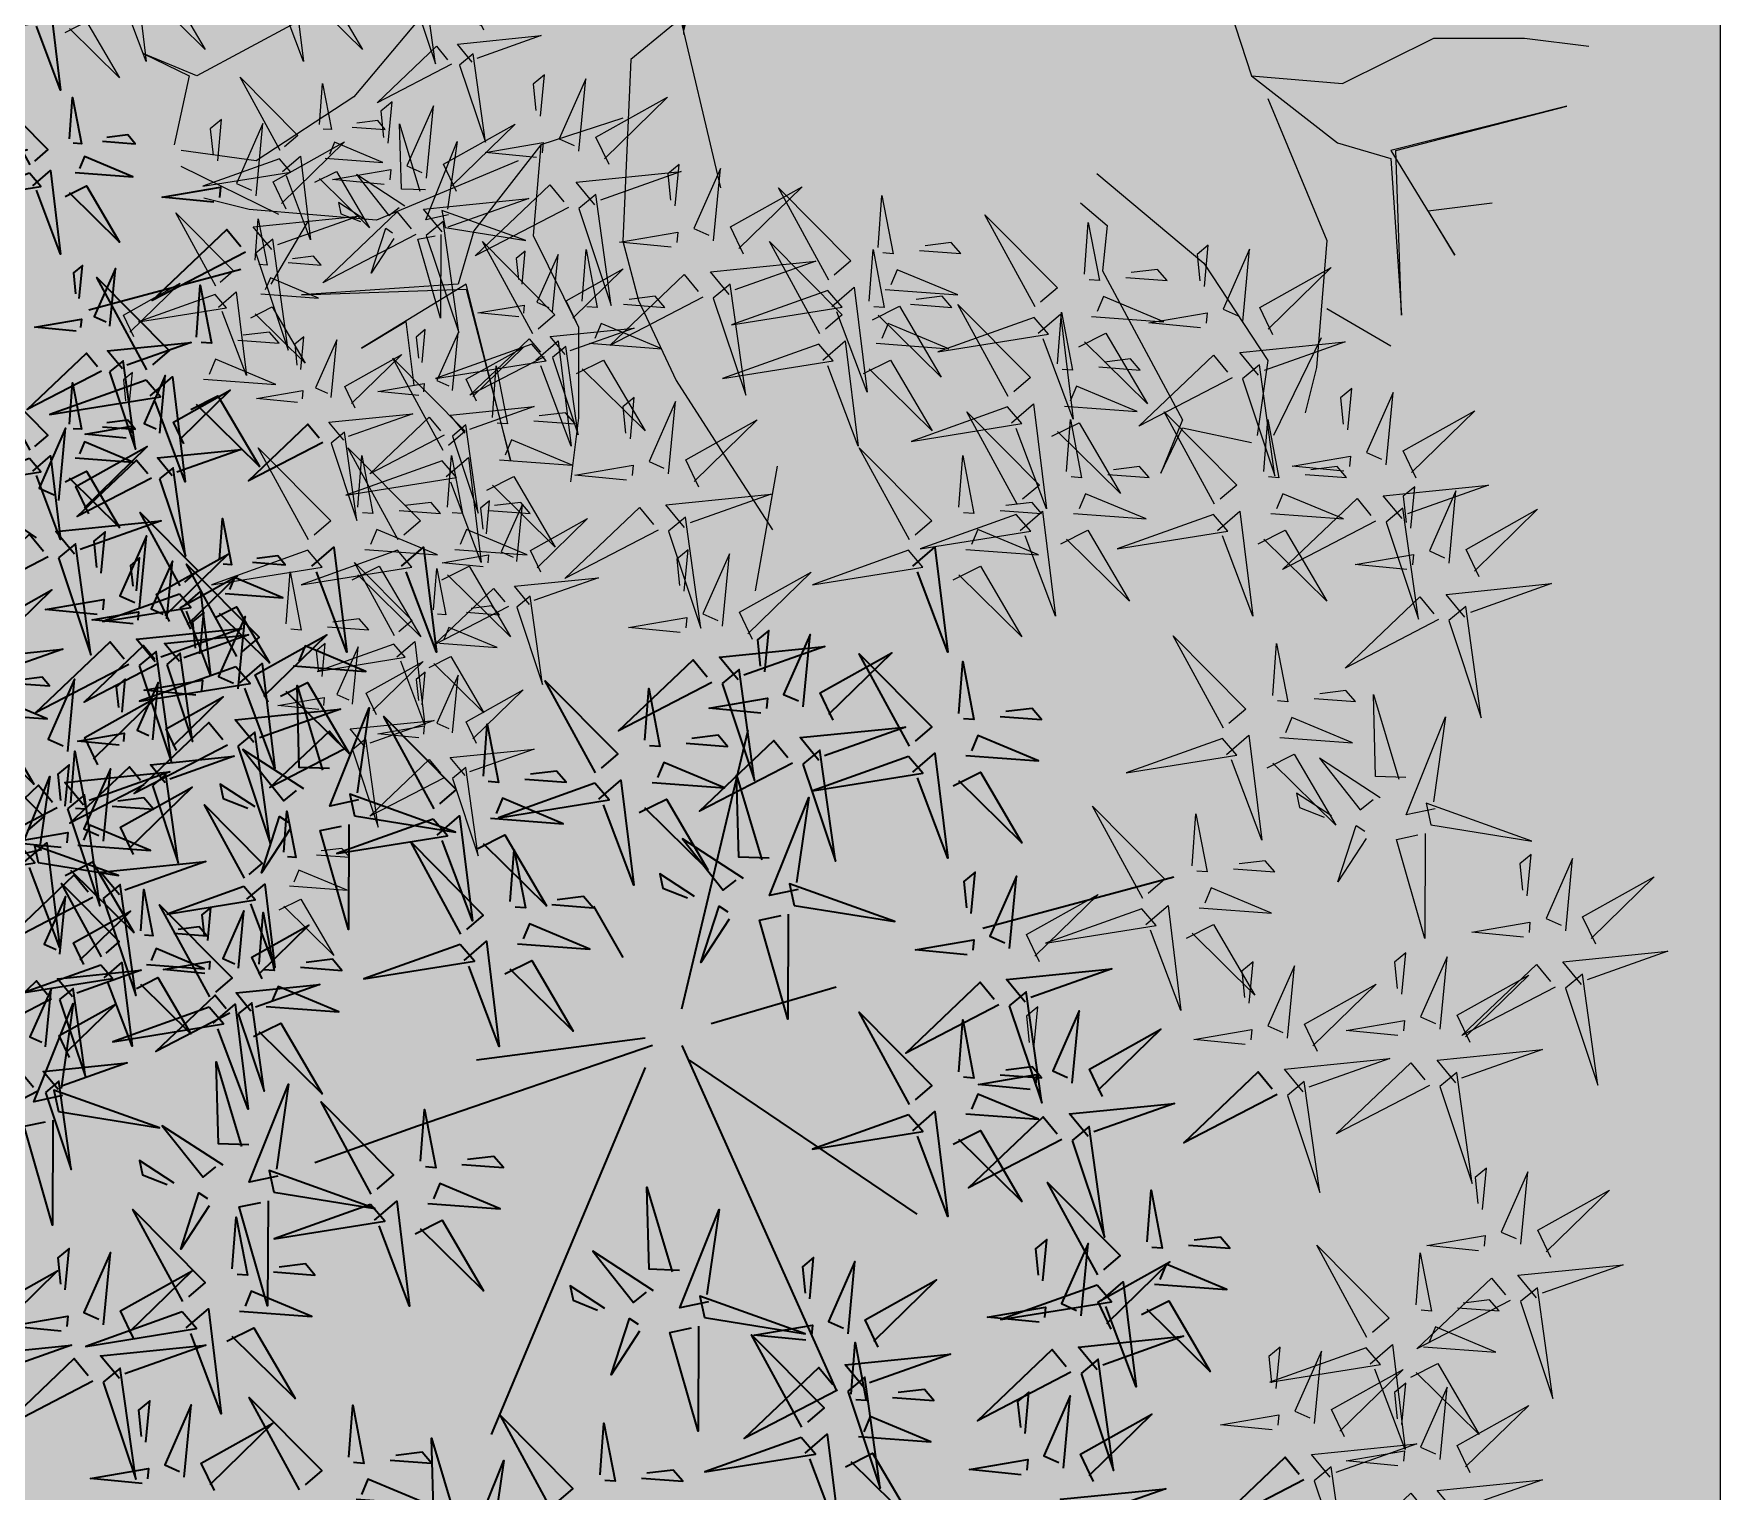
# Model space of a CAD drawing. Header units: millimetres. Extents: x -4167 to 87328, y -21481 to 19784.
# Drawn here: x 12253 to 12805, y 11312 to 11790 of the extents above; entities that cross this region are included whole.
import ezdxf

# ---------------------------------------------------------------- set-up
doc = ezdxf.new("R2010")
doc.units = ezdxf.units.MM
doc.header["$LTSCALE"] = 150
doc.layers.add('ad-Elevation 10', color=8, linetype='Continuous')
doc.layers.add('ad-Landscape', color=7, linetype='Continuous', true_color=0x007f00)
doc.layers.add('ad-Verandah', color=7, linetype='Continuous', true_color=0xa57c52)
doc.layers.add('ad-Landscape 2', color=7, linetype='Continuous', lineweight=35, true_color=0x264c00)

# ---------------------------------------------------------------- blocks, each defined once
blk = doc.blocks.new('A$C06C421F0')
at = {"layer": 'ad-Landscape'}
for points in [[(366.46, 359.97, 35.98, 14.39, 0), (431.54, 298.66, 14.39, 0.72, 0), (441.94, 232.52, 0, 0, 0), (441.94, 271.88, 0, 0, 0), (524.19, 247.36, 0, 0, 0), (541.37, 252.2, 0, 0, 0), (599.67, 340.29, 0, 0, 0), (579.33, 315.77, 0, 0, 0), (575.71, 359.97, 0, 0, 0), (579.33, 315.77, 0, 0, 0), (541.37, 252.2, 0, 0, 0), (648.03, 286.4, 0, 0, 0), (692.32, 237.36, 0, 0, 0), (648.03, 288.98, 0, 0, 0), (692.32, 301.25, 0, 0, 0), (713.11, 293.82, 0, 0, 0), (692.32, 306.09, 0, 0, 0), (716.27, 347.71, 0, 0, 0), (692.32, 306.09, 0, 0, 0), (719.89, 396.76, 0, 0, 0)], [(359.97, 353.42, 35.98, 14.39, 0), (298.66, 288.34, 14.39, 0.72, 0), (232.52, 277.95, 0, 0, 0), (271.88, 277.95, 0, 0, 0), (247.36, 195.69, 0, 0, 0), (252.2, 178.52, 0, 0, 0), (340.29, 120.22, 0, 0, 0), (315.77, 140.56, 0, 0, 0), (359.97, 144.17, 0, 0, 0), (315.77, 140.56, 0, 0, 0), (252.2, 178.52, 0, 0, 0), (286.4, 71.86, 0, 0, 0), (237.36, 27.57, 0, 0, 0), (288.98, 71.86, 0, 0, 0), (301.25, 27.57, 0, 0, 0), (293.82, 6.78, 0, 0, 0), (306.09, 27.57, 0, 0, 0), (347.71, 3.62, 0, 0, 0), (306.09, 27.57, 0, 0, 0), (396.76, 0, 0, 0, 0)]]:
    blk.add_lwpolyline(points, format="xyseb", dxfattribs=at)
for points in [[(565.32, 259.62), (575.71, 247.36), (596.5, 249.62), (664.75, 212.83), (689.15, 222.84), (668.36, 212.83), (675.14, 181.21)], [(193.47, 250.38), (181.21, 212.87), (139.59, 209.25), (97.64, 230.04), (56.01, 230.04), (26.65, 226.43)], [(551.76, 252.2), (592.89, 203.15), (637.63, 173.79), (671.98, 178.63)], [(441.94, 239.94), (465.89, 220.25), (469.51, 137), (462.28, 109.9), (445.1, 73.12), (424.76, 41.49), (400.81, 4.71)], [(445.1, 247.36), (424.76, 161.53)], [(181.21, 212.87), (141.84, 182.13), (117.32, 174.9), (112.48, 103.04), (115.06, 178.52), (36.65, 198.86), (117.32, 178.52), (87.96, 130.61), (100.22, 150.95), (70.86, 154.57)], [(173.79, 202.47), (146.68, 137.39), (151.52, 79.09), (156.69, 58.3)], [(469.51, 193.47), (507.02, 181.21), (510.63, 139.59), (489.84, 97.64), (489.84, 56.01), (493.46, 26.65)], [(507.02, 181.21), (537.75, 141.84), (544.98, 117.32), (616.84, 112.48), (541.37, 115.06), (521.03, 36.65), (541.37, 117.32), (589.27, 87.96), (568.93, 100.22), (565.32, 70.86)], [(517.41, 173.79), (582.49, 146.68), (640.79, 151.52), (661.58, 156.69)], [(627.24, 149.27), (671.98, 171.21)], [(252.2, 168.12), (203.15, 127), (173.79, 82.25), (178.63, 47.91)], [(259.62, 154.57), (247.36, 144.17), (249.62, 123.38), (212.83, 55.14), (222.84, 30.73), (212.83, 51.52), (181.21, 44.74)], [(613.68, 146.68), (630.85, 117.32)], [(146.68, 106.21), (117.32, 89.03)], [(149.27, 92.65), (171.21, 47.91)]]:
    blk.add_lwpolyline(points, dxfattribs=at)
blk = doc.blocks.new('bamboo')
at = {"layer": 'ad-Landscape'}
blk.add_line((-124.2, -652.6), (-157.7, -842.3), dxfattribs=at)
for points in [[(-835, 1007.8), (-876.2, 987.1), (-939.2, 1094.8), (-843.4, 1000.5)], [(-854.3, 961.7), (-964.6, 970), (-872.5, 931.4), (-862.8, 954.4)], [(-1166, 756.5), (-1215.3, 904.1), (-1191.8, 735.2), (-1166, 756.5)], [(-906.4, 902.3), (-969.4, 907), (-954.8, 890.1), (-914.9, 895)], [(-974.8, 702), (-1024.2, 849.6), (-1000.7, 680.7), (-974.8, 702)], [(-1150.2, 755), (-1008.3, 828.6), (-1121.8, 720.5), (-1143.1, 746.4)], [(-1190.3, 750.9), (-1161.9, 716.5), (-1322.1, 700.2), (-1198.9, 743.8)], [(-999.2, 696.4), (-970.7, 661.9), (-1131, 645.7), (-1007.8, 689.3)], [(-1212, 689.6), (-1192.2, 648), (-1301.2, 587.1), (-1204.9, 680.9)], [(-1166.4, 669.3), (-1176.9, 559.2), (-1136.4, 650.5), (-1159.3, 660.7)], [(-1102, 678.9), (-1023.4, 671.3), (-1112.1, 656.1), (-1110.6, 671.8)], [(-1059.9, 523.7), (-1093.8, 494.6), (-1113.3, 654.4), (-1067.1, 532.2)], [(-1121.7, 544.2), (-1162.9, 523.5), (-1225.9, 631.2), (-1130.2, 536.9)], [(-1020.9, 635), (-1001.1, 593.4), (-1110, 532.6), (-1013.8, 626.4)], [(-910.8, 624.4), (-832.2, 616.8), (-921, 601.5), (-919.5, 617.3)], [(-1108, 616), (-1114, 553.1), (-1096.8, 567.3), (-1100.9, 607.4)], [(-975.2, 614.7), (-985.8, 504.7), (-945.3, 596), (-968.1, 606.1)], [(-1288.8, 429.3), (-1338.2, 576.9), (-1314.7, 408), (-1288.8, 429.3)], [(-1053.8, 499.5), (-907.2, 551.9), (-1075.6, 524.9), (-1053.8, 499.5)], [(-916.9, 561.5), (-922.9, 498.6), (-905.6, 512.8), (-909.7, 552.9)], [(-1273.1, 427.7), (-1131.2, 501.3), (-1244.7, 393.3), (-1266, 419.1)], [(-1141, 498.1), (-1251.3, 506.4), (-1159.2, 467.8), (-1149.5, 490.8)], [(-1055, 483.7), (-978.6, 343.4), (-1088.9, 454.6), (-1063.5, 476.4)], [(-1193.1, 438.6), (-1256.1, 443.4), (-1241.5, 426.4), (-1201.6, 431.4)], [(-1130.1, 433.9), (-1136.1, 355.2), (-1153.1, 443.6), (-1137.4, 442.4)], [(-1313.2, 423.7), (-1284.7, 389.2), (-1445, 373), (-1321.8, 416.6)], [(-1334.9, 362.3), (-1315.1, 320.7), (-1424, 259.8), (-1327.8, 353.7)], [(-1289.2, 342), (-1299.8, 231.9), (-1259.3, 323.3), (-1282.1, 333.4)], [(-1224.9, 351.7), (-1146.2, 344), (-1235, 328.8), (-1233.5, 344.6)], [(-1230.9, 288.8), (-1236.9, 225.9), (-1219.6, 240.1), (-1223.8, 280.1)], [(-933.9, 115.6), (-983.2, 263.3), (-959.7, 94.3), (-933.9, 115.6)], [(-1166, 102), (-1215.3, 249.6), (-1191.8, 80.7), (-1166, 102)], [(-1150.2, 100.5), (-1008.3, 174), (-1121.8, 66), (-1143.1, 91.9)], [(-958.2, 110.1), (-929.8, 75.6), (-1090, 59.3), (-966.8, 103)], [(-1357.1, -48), (-1406.5, 99.6), (-1382.9, -69.3), (-1357.1, -48)], [(-1190.3, 96.4), (-1161.9, 61.9), (-1322.1, 45.7), (-1198.9, 89.3)], [(-1212, 35.1), (-1192.2, -6.5), (-1301.2, -67.4), (-1204.9, 26.4)], [(-979.9, 48.7), (-960.1, 7.1), (-1069.1, -53.8), (-972.8, 40.1)], [(-934.3, 28.4), (-944.8, -81.7), (-904.3, 9.6), (-927.2, 19.8)], [(-869.9, 38), (-791.3, 30.4), (-880, 15.2), (-878.5, 30.9)], [(-548.2, 43.3), (-554.2, -19.6), (-537, -5.4), (-541.1, 34.7)], [(-1341.4, -49.5), (-1199.5, 24), (-1312.9, -84), (-1334.3, -58.1)], [(-1166.4, 14.8), (-1176.9, -95.3), (-1136.4, -4), (-1159.3, 6.1)], [(-1102, 24.4), (-1023.4, 16.8), (-1112.1, 1.6), (-1110.6, 17.3)], [(-875.9, -24.9), (-881.9, -87.8), (-864.7, -73.6), (-868.8, -33.5)], [(-718.6, -144.5), (-752.5, -173.6), (-772, -13.7), (-725.8, -136)], [(-1108, -38.5), (-1114, -101.4), (-1096.8, -87.2), (-1100.9, -47.1)], [(-780.4, -124), (-821.5, -144.7), (-884.6, -37), (-788.8, -131.3)], [(-1381.4, -53.6), (-1353, -88.1), (-1513.2, -104.3), (-1390.1, -60.7)], [(-556.7, -87.7), (-536.9, -129.3), (-645.8, -190.1), (-549.6, -96.3)], [(-1403.2, -114.9), (-1383.3, -156.5), (-1492.3, -217.4), (-1396.1, -123.6)], [(-1293.1, -125.6), (-1214.5, -133.2), (-1303.2, -148.4), (-1301.7, -132.7)], [(-1143.7, -283.2), (-1143, -123.3), (-1099.9, -274), (-1132.7, -280.9)], [(-712.5, -168.7), (-565.9, -116.3), (-734.3, -143.3), (-712.5, -168.7)], [(-1357.5, -135.2), (-1368, -245.3), (-1327.6, -154), (-1350.4, -143.9)], [(-799.7, -170.1), (-910, -161.8), (-817.9, -200.4), (-808.2, -177.3)], [(-1299.1, -188.5), (-1305.1, -251.4), (-1287.9, -237.2), (-1292, -197.1)], [(-713.7, -184.4), (-637.3, -324.8), (-747.6, -213.6), (-722.2, -191.7)], [(-1053.9, -275.7), (-1010.7, -209.6), (-1038.4, -295.3), (-1051.6, -286.6)], [(-851.8, -229.5), (-914.8, -224.8), (-900.2, -241.7), (-860.3, -236.8)], [(-788.8, -234.2), (-794.8, -313), (-811.8, -224.6), (-796, -225.8)], [(-1152.3, -296.4), (-1306, -271.7), (-1145.4, -329.2), (-1152.3, -296.4)], [(-841.4, -403.5), (-875.3, -432.7), (-894.8, -272.8), (-848.7, -395.1)], [(-903.2, -383.1), (-944.4, -403.7), (-1007.5, -296), (-911.7, -390.3)], [(-1000.9, -310.2), (-948, -344.7), (-952.6, -322.9), (-990, -307.9)], [(-1158.7, -320.6), (-1114.9, -311.4), (-1174.8, -460.8), (-1156.4, -331.5)], [(-1075.2, -337.2), (-982.6, -397.6), (-1044.7, -319.4), (-1064.3, -334.9)], [(-1114.4, -368.3), (-1068.3, -370), (-1064.9, -494.8), (-1103.4, -366)], [(-835.4, -427.8), (-688.8, -375.4), (-857.2, -402.4), (-835.4, -427.8)], [(-922.6, -429.1), (-1032.9, -420.9), (-940.7, -459.5), (-931.1, -436.4)], [(-1179.6, -607.1), (-1229, -459.4), (-1205.5, -628.4), (-1179.6, -607.1)], [(-836.6, -443.5), (-760.1, -583.9), (-870.5, -472.6), (-845, -450.8)], [(-974.6, -488.6), (-1037.7, -483.9), (-1023.1, -500.8), (-983.1, -495.9)], [(-911.6, -493.3), (-917.6, -572.1), (-934.7, -483.7), (-918.9, -484.8)], [(-1163.9, -608.6), (-1022, -535), (-1135.5, -643.1), (-1156.8, -617.2)], [(-425.4, -669.4), (-466.6, -690.1), (-529.7, -582.4), (-433.9, -676.7)], [(-119.8, -578.6), (-100, -620.2), (-209, -681), (-112.7, -587.2)], [(-9.8, -589.2), (68.8, -596.8), (-19.9, -612), (-18.4, -596.3)], [(352.8, -669.4), (311.6, -690.1), (248.5, -582.4), (344.3, -676.7)], [(489.3, -669.4), (448.2, -690.1), (385.1, -582.4), (480.9, -676.7)], [(-1204, -612.6), (-1175.5, -647.1), (-1335.8, -663.4), (-1212.6, -619.7)], [(-1084.1, -757), (-1133.4, -609.4), (-1109.9, -778.4), (-1084.1, -757)], [(-827.8, -744.4), (-861.7, -773.6), (-881.2, -613.7), (-835.1, -736)], [(-527.4, -744.4), (-561.3, -773.6), (-580.8, -613.7), (-534.7, -736)], [(-74.2, -598.9), (-84.7, -708.9), (-44.2, -617.6), (-67, -607.5)], [(8.2, -743.4), (-41.2, -595.8), (-17.7, -764.7), (8.2, -743.4)], [(527.1, -597.7), (464.1, -593), (478.7, -609.9), (518.7, -605)], [(590.2, -602.4), (584.1, -681.2), (567.1, -592.8), (582.9, -593.9)], [(-889.6, -724), (-930.8, -744.6), (-993.8, -636.9), (-898.1, -731.2)], [(-589.2, -724), (-630.4, -744.6), (-693.5, -636.9), (-597.7, -731.2)], [(-357.5, -714.1), (-210.9, -661.7), (-379.3, -688.7), (-357.5, -714.1)], [(-15.8, -652.1), (-21.8, -715), (-4.6, -700.8), (-8.7, -660.7)], [(420.7, -714.1), (567.3, -661.7), (398.9, -688.7), (420.7, -714.1)], [(557.2, -714.1), (703.8, -661.7), (535.4, -688.7), (557.2, -714.1)], [(-1225.7, -674), (-1205.9, -715.6), (-1314.8, -776.5), (-1218.6, -682.6)], [(-1115.6, -684.7), (-1037, -692.3), (-1125.7, -707.5), (-1124.2, -691.8)], [(-1068.3, -758.6), (-926.4, -685), (-1039.9, -793.1), (-1061.2, -767.2)], [(23.9, -744.9), (165.8, -671.4), (52.3, -779.4), (31, -753.6)], [(-1180, -694.3), (-1190.5, -804.4), (-1150.1, -713.1), (-1172.9, -702.9)], [(-821.7, -768.6), (-675.1, -716.3), (-843.5, -743.3), (-821.7, -768.6)], [(-444.7, -715.5), (-555, -707.2), (-462.9, -745.8), (-453.2, -722.8)], [(-521.3, -768.6), (-374.8, -716.3), (-543.2, -743.3), (-521.3, -768.6)], [(284.5, -805.8), (243.4, -826.4), (180.3, -718.7), (276.1, -813.1)], [(333.5, -715.5), (223.2, -707.2), (315.3, -745.8), (325, -722.8)], [(346.4, -826.2), (312.4, -855.4), (293, -695.5), (339.1, -817.8)], [(470, -715.5), (359.7, -707.2), (451.8, -745.8), (461.5, -722.8)], [(-358.7, -729.9), (-282.3, -870.2), (-392.6, -759), (-367.2, -737.1)], [(419.5, -729.9), (495.9, -870.2), (385.6, -759), (411, -737.1)], [(556, -729.9), (632.4, -870.2), (522.1, -759), (547.5, -737.1)], [(-1108.4, -762.6), (-1079.9, -797.1), (-1240.2, -813.4), (-1117, -769.7)], [(-1121.6, -747.6), (-1127.7, -810.5), (-1110.4, -796.3), (-1114.5, -756.2)], [(-908.9, -770), (-1019.2, -761.8), (-927.1, -800.3), (-917.4, -777.3)], [(-608.6, -770), (-718.8, -761.8), (-626.7, -800.3), (-617.1, -777.3)], [(-433.8, -779.7), (-439.8, -858.4), (-456.8, -770), (-441.1, -771.2)], [(-16.2, -749), (12.3, -783.5), (-148, -799.7), (-24.8, -756.1)], [(344.4, -779.7), (338.4, -858.4), (321.4, -770), (337.1, -771.2)], [(480.9, -779.7), (474.9, -858.4), (457.9, -770), (473.7, -771.2)], [(-822.9, -784.4), (-746.5, -924.8), (-856.8, -813.5), (-831.4, -791.7)], [(-513.8, -908.1), (-547.7, -937.2), (-567.2, -777.3), (-521, -899.6)], [(-496.8, -774.9), (-559.8, -770.2), (-545.3, -787.1), (-505.3, -782.2)], [(-522.5, -784.4), (-446.1, -924.8), (-556.4, -813.5), (-531, -791.7)], [(281.4, -774.9), (218.4, -770.2), (232.9, -787.1), (272.9, -782.2)], [(417.9, -774.9), (354.9, -770.2), (369.5, -787.1), (409.4, -782.2)], [(-575.6, -887.6), (-616.8, -908.3), (-679.8, -800.6), (-584, -894.9)], [(-37.9, -810.4), (-18.1, -852), (-127, -912.8), (-30.8, -819)], [(72.2, -821), (150.8, -828.6), (62, -843.8), (63.5, -828.1)], [(352.4, -850.5), (499, -798.1), (330.6, -825.1), (352.4, -850.5)], [(-1130.1, -824), (-1110.3, -865.6), (-1219.3, -926.5), (-1123, -832.6)], [(-1084.5, -844.3), (-1095, -954.4), (-1054.5, -863.1), (-1077.3, -852.9)], [(-1020.1, -834.7), (-941.4, -842.3), (-1030.2, -857.5), (-1028.7, -841.8)], [(-961, -829.5), (-1024, -824.8), (-1009.5, -841.7), (-969.5, -836.8)], [(-898, -834.2), (-904, -913), (-921, -824.6), (-905.3, -825.7)], [(-865.6, -975.2), (-915, -827.6), (-891.5, -996.5), (-865.6, -975.2)], [(-660.6, -829.5), (-723.6, -824.8), (-709.1, -841.7), (-669.1, -836.8)], [(-597.6, -834.2), (-603.6, -913), (-620.7, -824.6), (-604.9, -825.7)], [(7.8, -830.7), (-2.8, -940.7), (37.7, -849.4), (14.9, -839.3)], [(265.2, -851.8), (154.9, -843.6), (247, -882.2), (256.7, -859.1)], [(-227.1, -1003.5), (-261, -1032.7), (-280.5, -872.8), (-234.3, -995)], [(209.8, -1003.5), (175.9, -1032.7), (156.4, -872.8), (202.6, -995)], [(351.2, -866.2), (427.7, -1006.6), (317.3, -895.4), (342.8, -873.5)], [(-1026.1, -897.6), (-1032.1, -960.5), (-1014.9, -946.3), (-1019, -906.2)], [(-507.7, -932.3), (-361.1, -879.9), (-529.5, -906.9), (-507.7, -932.3)], [(-288.9, -983), (-330, -1003.7), (-393.1, -896), (-297.3, -990.3)], [(148, -983), (106.8, -1003.7), (43.8, -896), (139.5, -990.3)], [(66.1, -883.9), (60.1, -946.8), (77.4, -932.6), (73.3, -892.5)], [(-849.9, -976.7), (-708, -903.2), (-821.4, -1011.2), (-842.8, -985.4)], [(-554.7, -1044.4), (-588.6, -1073.6), (-608.1, -913.7), (-562, -1036)], [(213.1, -911.3), (150.1, -906.6), (164.7, -923.5), (204.7, -918.6)], [(276.1, -916), (270.1, -994.8), (253.1, -906.4), (268.9, -907.6)], [(-616.5, -1023.9), (-657.7, -1044.6), (-720.8, -936.9), (-625, -1031.2)], [(-594.9, -933.7), (-705.2, -925.4), (-613.1, -964), (-603.4, -940.9)], [(-508.9, -948), (-432.5, -1088.4), (-542.8, -977.2), (-517.4, -955.3)], [(-240.7, -1085.3), (-274.6, -1114.5), (-294.1, -954.6), (-248, -1076.9)], [(-221, -1027.7), (-74.4, -975.4), (-242.8, -1002.3), (-221, -1027.7)], [(-60.1, -1097.9), (-109.5, -950.3), (-85.9, -1119.2), (-60.1, -1097.9)], [(215.9, -1027.7), (362.5, -975.4), (194.1, -1002.3), (215.9, -1027.7)], [(715.7, -974.6), (605.5, -966.3), (697.6, -1004.9), (707.3, -981.8)], [(-889.9, -980.8), (-861.5, -1015.3), (-1021.7, -1031.5), (-898.6, -987.9)], [(-647, -993.1), (-710, -988.4), (-695.4, -1005.3), (-655.5, -1000.4)], [(-584, -997.8), (-590, -1076.6), (-607, -988.2), (-591.3, -989.4)], [(-302.5, -1064.9), (-343.7, -1085.5), (-406.8, -977.8), (-311, -1072.1)], [(-548.6, -1068.6), (-402.1, -1016.3), (-570.5, -1043.2), (-548.6, -1068.6)], [(-308.2, -1029.1), (-418.5, -1020.8), (-326.4, -1059.4), (-316.7, -1036.4)], [(-44.4, -1099.5), (97.5, -1025.9), (-15.9, -1134), (-37.3, -1108.1)], [(128.7, -1029.1), (18.4, -1020.8), (110.5, -1059.4), (120.2, -1036.4)], [(636.2, -1166.1), (586.8, -1018.5), (610.3, -1187.4), (636.2, -1166.1)], [(-911.7, -1042.2), (-891.9, -1083.8), (-1000.8, -1144.6), (-904.6, -1050.8)], [(-222.2, -1043.5), (-145.8, -1183.9), (-256.1, -1072.6), (-230.7, -1050.8)], [(214.7, -1043.5), (291.1, -1183.9), (180.8, -1072.6), (206.2, -1050.8)], [(376.8, -1193.4), (327.4, -1045.8), (350.9, -1214.7), (376.8, -1193.4)], [(663.7, -1034), (600.7, -1029.3), (615.2, -1046.2), (655.2, -1041.3)], [(-866, -1062.5), (-876.5, -1172.5), (-836.1, -1081.2), (-858.9, -1071.1)], [(-801.6, -1052.8), (-723, -1060.4), (-811.7, -1075.7), (-810.2, -1059.9)], [(-635.9, -1070), (-746.1, -1061.7), (-654, -1100.3), (-644.4, -1077.3)], [(-234.6, -1109.5), (-88.1, -1057.2), (-256.5, -1084.1), (-234.6, -1109.5)], [(-549.8, -1084.4), (-473.4, -1224.8), (-583.8, -1113.5), (-558.3, -1091.7)], [(-321.9, -1110.9), (-432.1, -1102.7), (-340, -1141.2), (-330.3, -1118.2)], [(-360.3, -1088.6), (-423.3, -1083.8), (-408.7, -1100.8), (-368.8, -1095.8)], [(-297.3, -1093.3), (-303.3, -1172), (-320.3, -1083.6), (-304.5, -1084.8)], [(-84.4, -1103.5), (-56, -1138), (-216.2, -1154.2), (-93.1, -1110.6)], [(76.6, -1088.6), (13.6, -1083.8), (28.1, -1100.8), (68.1, -1095.8)], [(144.7, -1234.3), (95.3, -1086.7), (118.8, -1255.6), (144.7, -1234.3)], [(139.6, -1093.3), (133.6, -1172), (116.6, -1083.6), (132.3, -1084.8)], [(-807.6, -1115.7), (-813.6, -1178.6), (-796.4, -1164.4), (-800.5, -1124.4)], [(-687.9, -1129.5), (-751, -1124.7), (-736.4, -1141.7), (-696.4, -1136.8)], [(-624.9, -1134.2), (-630.9, -1213), (-648, -1124.6), (-632.2, -1125.7)], [(-235.8, -1125.3), (-159.4, -1265.7), (-269.7, -1154.4), (-244.3, -1132.6)], [(392.5, -1194.9), (534.4, -1121.4), (420.9, -1229.4), (399.6, -1203.5)], [(-373.9, -1170.4), (-436.9, -1165.7), (-422.4, -1182.6), (-382.4, -1177.7)], [(-310.9, -1175.1), (-316.9, -1253.9), (-334, -1165.5), (-318.2, -1166.6)], [(-106.2, -1164.9), (-86.3, -1206.5), (-195.3, -1267.4), (-99.1, -1173.5)], [(3.9, -1175.6), (82.5, -1183.2), (-6.2, -1198.4), (-4.7, -1182.7)], [(160.4, -1235.8), (302.3, -1162.3), (188.8, -1270.3), (167.5, -1244.4)], [(611.8, -1171.7), (640.3, -1206.2), (480.1, -1222.4), (603.2, -1178.8)], [(-60.5, -1185.2), (-71, -1295.3), (-30.6, -1204), (-53.4, -1193.8)], [(352.4, -1199), (380.9, -1233.5), (220.7, -1249.7), (343.8, -1206.1)], [(120.3, -1239.9), (148.8, -1274.4), (-11.4, -1290.6), (111.7, -1247)], [(-2.1, -1238.5), (-8.1, -1301.4), (9.1, -1287.1), (5, -1247.1)], [(590.1, -1233.1), (609.9, -1274.7), (501, -1335.5), (597.2, -1241.7)], [(635.8, -1253.4), (625.3, -1363.4), (665.7, -1272.1), (642.9, -1262)], [(330.7, -1260.4), (350.5, -1301.9), (241.6, -1362.8), (337.8, -1269)], [(376.4, -1280.6), (365.9, -1390.7), (406.3, -1299.4), (383.5, -1289.3)], [(440.8, -1271), (519.4, -1278.6), (430.7, -1293.8), (432.2, -1278.1)], [(98.6, -1301.3), (118.4, -1342.9), (9.5, -1403.7), (105.7, -1309.9)], [(694.2, -1306.6), (688.2, -1369.5), (705.4, -1355.3), (701.3, -1315.3)], [(144.3, -1321.5), (133.8, -1431.6), (174.2, -1340.3), (151.4, -1330.2)], [(208.7, -1311.9), (287.3, -1319.5), (198.6, -1334.7), (200.1, -1319)], [(434.8, -1333.9), (428.8, -1396.8), (446, -1382.6), (441.9, -1342.5)], [(202.7, -1374.8), (196.7, -1437.7), (213.9, -1423.5), (209.8, -1383.4)]]:
    blk.add_lwpolyline(points, dxfattribs=at)
at = {"layer": 'ad-Landscape 2'}
for p, q in [((43.5, 73), (278.2, 631.2)), ((-12.4, 39.5), (-247.1, 564.2)), ((-23.6, 61.9), (-370, 296.3)), ((390, 162.3), (546.4, 218.1)), ((32.3, 39.5), (390, 162.3)), ((43.5, 28.4), (300.5, 61.9)), ((-57.1, 6), (-247.1, -49.8)), ((-12.4, -16.3), (-113, -440.5)), ((77, -94.4), (121.7, -172.6)), ((-470.6, -139.1), (-761.2, -217.2))]:
    blk.add_line(p, q, dxfattribs=at)
for points in [[(-387.8, 1356.5), (-437.1, 1504.1), (-413.6, 1335.2), (-387.8, 1356.5)], [(-372, 1355), (-230.1, 1428.5), (-343.6, 1320.5), (-364.9, 1346.4)], [(-756.4, 1206.5), (-805.8, 1354.1), (-782.2, 1185.2), (-756.4, 1206.5)], [(-412.1, 1350.9), (-383.7, 1316.4), (-543.9, 1300.2), (-420.7, 1343.8)], [(-415.1, 1179.2), (-464.4, 1326.8), (-440.9, 1157.9), (-415.1, 1179.2)], [(-433.8, 1289.5), (-414, 1248), (-523, 1187.1), (-426.7, 1280.9)], [(-740.7, 1205), (-598.8, 1278.5), (-712.2, 1170.5), (-733.6, 1196.4)], [(-500.1, 1137.3), (-534, 1108.2), (-553.5, 1268), (-507.4, 1145.8)], [(-388.2, 1269.3), (-398.7, 1159.2), (-358.2, 1250.5), (-381.1, 1260.6)], [(-561.9, 1157.8), (-603.1, 1137.1), (-666.2, 1244.8), (-570.4, 1150.5)], [(-399.4, 1177.7), (-257.4, 1251.3), (-370.9, 1143.2), (-392.2, 1169.1)], [(-780.7, 1200.9), (-752.3, 1166.4), (-912.5, 1150.2), (-789.3, 1193.8)], [(-439.4, 1173.7), (-411, 1139.2), (-571.2, 1122.9), (-448, 1166.6)], [(-494, 1113.1), (-347.5, 1165.5), (-515.9, 1138.5), (-494, 1113.1)], [(-802.5, 1139.6), (-782.6, 1098), (-891.6, 1037.1), (-795.3, 1130.9)], [(-773.2, 987.3), (-807.1, 958.2), (-826.6, 1118), (-780.4, 995.8)], [(-756.8, 1119.3), (-767.3, 1009.2), (-726.8, 1100.5), (-749.7, 1110.6)], [(-692.4, 1128.9), (-613.8, 1121.3), (-702.5, 1106.1), (-701, 1121.8)], [(-581.3, 1111.7), (-691.5, 1120), (-599.4, 1081.4), (-589.8, 1104.4)], [(-461.1, 1112.3), (-441.3, 1070.7), (-550.3, 1009.8), (-454, 1103.7)], [(-495.2, 1097.3), (-418.8, 957), (-529.1, 1068.2), (-503.7, 1090.1)], [(-415.5, 1092), (-426, 981.9), (-385.5, 1073.2), (-408.4, 1083.4)], [(-698.4, 1066), (-704.4, 1003.1), (-687.2, 1017.3), (-691.3, 1057.4)], [(-633.3, 1052.3), (-696.3, 1057), (-681.8, 1040.1), (-641.8, 1045)], [(-570.3, 1047.5), (-576.3, 968.8), (-593.4, 1057.2), (-577.6, 1056)], [(-767.1, 963.1), (-620.5, 1015.5), (-788.9, 988.5), (-767.1, 963.1)], [(-768.3, 947.3), (-691.9, 807), (-802.2, 918.2), (-776.8, 940.1)], [(-374.1, 917.2), (-527.8, 941.9), (-367.2, 884.4), (-374.1, 917.2)], [(-843.4, 897.5), (-849.4, 818.8), (-866.4, 907.2), (-850.7, 906)], [(-592.6, 770.2), (-641.9, 917.8), (-618.4, 748.9), (-592.6, 770.2)], [(-380.5, 893), (-336.7, 902.2), (-396.6, 752.7), (-378.2, 882.1)], [(-576.8, 768.6), (-434.9, 842.2), (-548.4, 734.1), (-569.7, 760)], [(274.9, 811.2), (318.6, 820.4), (258.7, 670.9), (277.2, 800.3)], [(-959.1, 700.5), (-817.2, 774), (-930.7, 666), (-952, 691.8)], [(-199.8, 660.1), (-233.7, 630.9), (-253.2, 790.8), (-207, 668.5)], [(-616.9, 764.6), (-588.5, 730.1), (-748.7, 713.9), (-625.5, 757.5)], [(-261.6, 680.5), (-302.7, 659.9), (-365.8, 767.6), (-270, 673.2)], [(319.2, 763.5), (365.2, 761.8), (368.6, 637), (330.1, 765.8)], [(187.4, 742.8), (263.8, 602.4), (153.5, 713.7), (178.9, 735.5)], [(483.6, 729.9), (373.4, 738.2), (465.5, 699.6), (475.2, 722.6)], [(-638.6, 703.2), (-618.8, 661.6), (-727.8, 600.7), (-631.5, 694.6)], [(-264.9, 565.6), (-314.3, 713.2), (-290.7, 544.3), (-264.9, 565.6)], [(49.3, 697.7), (-13.7, 702.5), (0.8, 685.5), (40.8, 690.4)], [(112.3, 693), (106.3, 614.2), (89.3, 702.6), (105, 701.5)], [(569.7, 715.5), (646.1, 575.2), (535.8, 686.4), (561.2, 708.3)], [(699.3, 716.8), (719.2, 675.2), (610.2, 614.4), (706.4, 708.2)], [(745, 696.6), (734.5, 586.5), (774.9, 677.8), (752.1, 687.9)], [(809.4, 706.2), (888, 698.6), (799.3, 683.4), (800.8, 699.1)], [(868.3, 552), (818.9, 699.6), (842.4, 530.7), (868.3, 552)], [(-619.9, 538.4), (-669.2, 686), (-645.7, 517), (-619.9, 538.4)], [(-593, 682.9), (-603.5, 572.8), (-563, 664.1), (-585.9, 674.3)], [(-528.6, 692.6), (-450, 684.9), (-538.7, 669.7), (-537.2, 685.5)], [(-193.7, 635.8), (-47.1, 688.2), (-215.5, 661.2), (-193.7, 635.8)], [(431.6, 670.5), (368.6, 675.2), (383.1, 658.2), (423.1, 663.2)], [(494.6, 665.7), (488.6, 587), (471.6, 675.4), (487.3, 674.2)], [(-280.9, 634.5), (-391.2, 642.7), (-299.1, 604.1), (-289.4, 627.2)], [(803.4, 643.3), (797.4, 580.4), (814.6, 594.6), (810.5, 634.7)], [(-534.6, 629.7), (-540.6, 566.8), (-523.4, 581), (-527.5, 621)], [(-249.2, 564.1), (-107.3, 637.7), (-220.7, 529.6), (-242.1, 555.5)], [(-194.9, 620.1), (-118.4, 479.7), (-228.8, 591), (-203.4, 612.8)], [(-37.8, 466.8), (-37.2, 626.6), (5.9, 476), (-26.9, 469.1)], [(884, 550.5), (1025.9, 624), (912.4, 516), (891.1, 541.8)], [(-604.1, 536.8), (-462.2, 610.4), (-575.7, 502.3), (-597, 528.2)], [(742.3, 469.2), (708.4, 440), (688.9, 599.9), (735, 477.6)], [(-333, 575), (-396, 579.7), (-381.4, 562.8), (-341.5, 567.7)], [(-270, 570.3), (-276, 491.5), (-293, 579.9), (-277.2, 578.7)], [(680.5, 489.6), (639.3, 469), (576.2, 576.7), (672, 482.3)], [(-650.3, 428.2), (-684.2, 399.1), (-703.7, 559), (-657.6, 436.7)], [(-289.2, 560), (-260.8, 525.6), (-421, 509.3), (-297.8, 552.9)], [(52, 474.3), (95.2, 540.4), (67.5, 454.7), (54.3, 463.3)], [(843.9, 546.4), (872.4, 511.9), (712.1, 495.7), (835.3, 539.3)], [(1048.7, 546.4), (1077.2, 511.9), (916.9, 495.7), (1040.1, 539.3)], [(-712.1, 448.7), (-753.3, 428.1), (-816.4, 535.7), (-720.6, 441.4)], [(-644.2, 532.8), (-615.8, 498.3), (-776, 482), (-652.8, 525.7)], [(-311, 498.7), (-291.1, 457.1), (-400.1, 396.2), (-303.9, 490)], [(-200.9, 488), (-122.3, 480.4), (-211, 465.2), (-209.5, 480.9)], [(748.4, 444.9), (894.9, 497.3), (726.5, 470.3), (748.4, 444.9)], [(-665.9, 471.4), (-646.1, 429.8), (-755.1, 368.9), (-658.8, 462.8)], [(-265.3, 478.4), (-275.8, 368.3), (-235.4, 459.6), (-258.2, 469.8)], [(-46.5, 453.6), (-200.1, 478.3), (-39.6, 420.8), (-46.5, 453.6)], [(822.2, 485), (842, 443.4), (733.1, 382.6), (829.3, 476.4)], [(867.9, 464.7), (857.4, 354.7), (897.8, 446), (875, 456.1)], [(932.3, 474.4), (1010.9, 466.8), (922.2, 451.6), (923.7, 467.3)], [(1027, 485), (1046.8, 443.4), (937.9, 382.6), (1034.1, 476.4)], [(-644.2, 404), (-497.6, 456.4), (-666, 429.4), (-644.2, 404)], [(-620.3, 451.1), (-630.8, 341), (-590.3, 432.3), (-613.2, 442.5)], [(-555.9, 460.7), (-477.3, 453.1), (-566, 437.9), (-564.5, 453.6)], [(-52.8, 429.4), (-9, 438.6), (-69, 289.1), (-50.5, 418.5)], [(104.9, 439.8), (157.9, 405.3), (153.3, 427.1), (115.9, 442.1)], [(661.1, 443.6), (550.9, 451.8), (643, 413.2), (652.6, 436.3)], [(-731.5, 402.7), (-841.7, 410.9), (-749.6, 372.3), (-739.9, 395.4)], [(-206.9, 425.1), (-212.9, 362.2), (-195.7, 376.4), (-199.8, 416.5)], [(30.7, 412.7), (123.3, 352.4), (61.2, 430.6), (41.6, 415)], [(393.8, 326), (352.6, 305.3), (289.5, 413), (385.3, 318.7)], [(455.6, 305.5), (421.7, 276.4), (402.2, 436.3), (448.3, 314)], [(617.5, 275.9), (618.2, 435.7), (661.3, 285.1), (628.5, 278.2)], [(747.2, 429.2), (823.6, 288.8), (713.3, 400), (738.7, 421.9)], [(926.3, 411.5), (920.3, 348.6), (937.5, 362.8), (933.4, 402.9)], [(-645.4, 388.3), (-569, 247.9), (-679.3, 359.1), (-653.9, 381)], [(-561.9, 397.8), (-567.9, 334.9), (-550.7, 349.1), (-554.8, 389.2)], [(609.1, 384.1), (546.1, 388.8), (560.6, 371.9), (600.6, 376.8)], [(672.1, 379.4), (666.1, 300.6), (649, 389), (664.8, 387.8)], [(-8.5, 381.7), (37.5, 380), (40.9, 255.2), (2.4, 384)], [(-783.5, 343.2), (-846.5, 347.9), (-832, 331), (-792, 335.9)], [(-720.5, 338.5), (-726.5, 259.7), (-743.5, 348.1), (-727.8, 346.9)], [(707.3, 283.4), (750.5, 349.5), (722.8, 263.8), (709.6, 272.4)], [(-606.2, 183.8), (-655.6, 331.4), (-632, 162.5), (-606.2, 183.8)], [(461.7, 281.3), (608.2, 333.7), (439.8, 306.7), (461.7, 281.3)], [(945.2, 153.2), (945.8, 313), (988.9, 162.4), (956.1, 155.5)], [(-363.6, 169.2), (-397.5, 140), (-417, 299.9), (-370.9, 177.6)], [(374.4, 279.9), (264.1, 288.2), (356.3, 249.6), (365.9, 272.6)], [(608.9, 262.7), (455.2, 287.4), (615.8, 229.9), (608.9, 262.7)], [(-425.4, 189.6), (-466.6, 169), (-529.7, 276.7), (-433.9, 182.4)], [(460.4, 265.6), (536.9, 125.2), (426.5, 236.4), (452, 258.3)], [(-590.5, 182.3), (-448.6, 255.9), (-562, 147.8), (-583.4, 173.7)], [(602.5, 238.5), (646.3, 247.7), (586.3, 98.2), (604.8, 227.6)], [(686, 221.8), (778.6, 161.5), (716.5, 239.7), (696.9, 224.1)], [(760.2, 248.9), (813.2, 214.4), (808.6, 236.2), (771.2, 251.2)], [(322.4, 220.5), (259.3, 225.2), (273.9, 208.3), (313.9, 213.2)], [(385.4, 215.7), (379.4, 137), (362.3, 225.4), (378.1, 224.2)], [(-918.2, 114.1), (-776.2, 187.7), (-889.7, 79.6), (-911, 105.5)], [(-357.5, 145), (-210.9, 197.3), (-379.3, 170.3), (-357.5, 145)], [(646.8, 190.8), (692.9, 189.1), (696.3, 64.3), (657.8, 193.1)], [(-630.5, 178.2), (-602.1, 143.7), (-762.3, 127.5), (-639.2, 171.1)], [(936.5, 139.9), (782.9, 164.7), (943.4, 107.2), (936.5, 139.9)], [(-444.7, 143.6), (-555, 151.8), (-462.9, 113.3), (-453.2, 136.3)], [(-358.7, 129.2), (-282.3, -11.2), (-392.6, 100.1), (-367.2, 121.9)], [(701.3, 5.5), (667.4, -23.6), (647.9, 136.3), (694, 14)], [(-652.3, 116.9), (-632.5, 75.3), (-741.4, 14.4), (-645.2, 108.2)], [(-510.6, -20.7), (-560, 126.9), (-536.5, -42), (-510.6, -20.7)], [(-542.2, 106.2), (-463.6, 98.6), (-552.3, 83.4), (-550.8, 99.1)], [(639.5, 26), (598.3, 5.3), (535.3, 113), (631, 18.7)], [(930.2, 115.8), (973.9, 125), (914, -24.5), (932.5, 104.9)], [(-606.6, 96.6), (-617.1, -13.5), (-576.7, 77.8), (-599.5, 88)], [(-496.8, 84.1), (-559.8, 88.8), (-545.3, 71.9), (-505.3, 76.8)], [(-433.8, 79.4), (-439.8, 0.6), (-456.8, 89), (-441.1, 87.9)], [(-494.9, -22.2), (-353, 51.3), (-466.5, -56.7), (-487.8, -30.9)], [(319, -89.9), (285.1, -119.1), (265.6, 40.8), (311.8, -81.4)], [(707.4, -18.7), (854, 33.7), (685.6, 6.7), (707.4, -18.7)], [(257.2, -69.4), (216.1, -90.1), (153, 17.6), (248.8, -76.7)], [(-174.3, -160.5), (-173.7, -0.6), (-130.6, -151.3), (-163.4, -158.2)], [(620.2, -20.1), (509.9, -11.8), (602, -50.4), (611.7, -27.3)], [(-535, -26.3), (-506.5, -60.8), (-666.8, -77), (-543.6, -33.4)], [(706.2, -34.4), (782.6, -174.8), (672.3, -63.6), (697.7, -41.7)], [(868.3, -184.3), (818.9, -36.7), (842.4, -205.6), (868.3, -184.3)], [(325.1, -114.1), (471.7, -61.8), (303.3, -88.7), (325.1, -114.1)], [(568.1, -79.5), (505.1, -74.8), (519.6, -91.7), (559.6, -86.8)], [(631.1, -84.2), (625.1, -163), (608.1, -74.6), (623.8, -75.8)], [(-446.7, -98.3), (-368, -105.9), (-456.8, -121.2), (-455.3, -105.4)], [(-84.5, -153), (-41.3, -86.9), (-69, -172.5), (-82.2, -163.9)], [(-511, -108), (-521.6, -218), (-481.1, -126.7), (-503.9, -116.6)], [(237.9, -115.5), (127.6, -107.2), (219.7, -145.8), (229.4, -122.8)], [(884, -185.9), (1025.9, -112.3), (912.4, -220.4), (891.1, -194.5)], [(988, -239.9), (954.1, -269), (934.6, -109.2), (980.8, -231.4)], [(-183, -173.7), (-336.7, -149), (-176.1, -206.5), (-183, -173.7)], [(323.9, -129.9), (400.4, -270.3), (290, -159), (315.4, -137.2)], [(360, -280.8), (326.1, -310), (306.6, -150.1), (352.7, -272.3)], [(494.6, -296.8), (495.3, -137), (538.4, -287.6), (505.6, -294.5)], [(926.2, -219.4), (885, -240.1), (822, -132.4), (917.7, -226.7)], [(-452.7, -161.2), (-458.7, -224.1), (-441.4, -209.9), (-445.5, -169.8)], [(185.8, -175), (122.8, -170.2), (137.4, -187.2), (177.4, -182.3)], [(298.2, -260.3), (257, -281), (193.9, -173.3), (289.7, -267.6)], [(248.8, -179.7), (242.8, -258.4), (225.8, -170), (241.6, -171.2)], [(922.9, -320.7), (873.5, -173.1), (897.1, -342), (922.9, -320.7)], [(-189.3, -197.8), (-145.6, -188.6), (-205.5, -338.1), (-187, -208.8)], [(-105.9, -214.5), (-13.2, -274.9), (-75.4, -196.7), (-94.9, -212.2)], [(-31.6, -187.5), (21.3, -222), (16.7, -200.1), (-20.7, -185.2)], [(114.3, -335.4), (80.4, -364.5), (60.9, -204.6), (107, -326.9)], [(843.9, -189.9), (872.4, -224.4), (712.1, -240.6), (835.3, -197)], [(52.5, -314.9), (11.3, -335.6), (-51.8, -227.9), (44, -322.2)], [(584.4, -289.3), (627.6, -223.2), (600, -308.9), (586.7, -300.3)], [(994.1, -264.1), (1140.7, -211.8), (972.3, -238.7), (994.1, -264.1)], [(-363.6, -376.3), (-397.5, -405.4), (-417, -245.5), (-370.9, -367.8)], [(-196.6, -388.9), (-246, -241.3), (-222.5, -410.2), (-196.6, -388.9)], [(-145, -245.6), (-99, -247.3), (-95.6, -372), (-134.1, -243.3)], [(366.1, -305), (512.7, -252.7), (344.3, -279.6), (366.1, -305)], [(822.2, -251.3), (842, -292.9), (733.1, -353.8), (829.3, -259.9)], [(938.6, -322.2), (1080.5, -248.7), (967.1, -356.7), (945.7, -330.8)], [(-425.4, -355.8), (-466.6, -376.5), (-529.7, -268.8), (-433.9, -363.1)], [(663.5, -416.2), (614.1, -268.5), (637.6, -437.5), (663.5, -416.2)], [(906.9, -265.5), (796.6, -257.2), (888.7, -295.8), (898.4, -272.8)], [(867.9, -271.6), (857.4, -381.7), (897.8, -290.4), (875, -280.2)], [(932.3, -262), (1010.9, -269.6), (922.2, -284.8), (923.7, -269.1)], [(992.9, -279.9), (1069.3, -420.3), (959, -309), (984.4, -287.2)], [(120.3, -359.6), (266.9, -307.2), (98.5, -334.2), (120.3, -359.6)], [(278.8, -306.4), (168.6, -298.1), (260.7, -336.7), (270.4, -313.7)], [(486, -310), (332.3, -285.3), (492.9, -342.8), (486, -310)], [(-180.9, -390.4), (-39, -316.9), (-152.5, -424.9), (-173.8, -399)], [(364.9, -320.8), (441.3, -461.2), (331, -349.9), (356.4, -328.1)], [(479.7, -334.2), (523.4, -325), (463.5, -474.5), (482, -345.1)], [(563.1, -350.9), (655.8, -411.2), (593.6, -333), (574, -348.6)], [(637.4, -323.8), (690.3, -358.3), (685.7, -336.5), (648.3, -321.5)], [(898.6, -326.3), (927, -360.8), (766.8, -377), (889.9, -333.4)], [(854.8, -325), (791.8, -320.2), (806.4, -337.2), (846.3, -332.2)], [(917.8, -329.7), (911.8, -408.4), (894.8, -320), (910.5, -321.2)], [(926.3, -324.9), (920.3, -387.8), (937.5, -373.5), (933.4, -333.5)], [(-357.5, -400.5), (-210.9, -348.1), (-379.3, -375.1), (-357.5, -400.5)], [(33.1, -361), (-77.2, -352.7), (14.9, -391.3), (24.6, -368.2)], [(679.2, -417.7), (821.1, -344.1), (707.7, -452.2), (686.3, -426.3)], [(-73.8, -511.6), (-123.1, -364), (-99.6, -532.9), (-73.8, -511.6)], [(119.1, -375.3), (195.6, -515.7), (85.2, -404.5), (110.7, -382.6)], [(226.8, -365.9), (163.8, -361.1), (178.3, -378.1), (218.3, -373.2)], [(289.8, -370.6), (283.8, -449.3), (266.8, -360.9), (282.5, -362.1)], [(524, -381.9), (570, -383.6), (573.4, -508.4), (534.9, -379.6)], [(660.4, -512.6), (626.5, -541.8), (607, -381.9), (653.1, -504.2)], [(-444.7, -401.9), (-555, -393.6), (-462.9, -432.2), (-453.2, -409.1)], [(-221, -394.5), (-192.5, -429), (-352.8, -445.2), (-229.6, -401.6)], [(598.6, -492.1), (557.4, -512.8), (494.3, -405.1), (590.1, -499.4)], [(813.7, -538.9), (764.3, -391.3), (787.8, -560.2), (813.7, -538.9)], [(876.8, -387.7), (896.6, -429.3), (787.7, -490.1), (883.9, -396.3)], [(922.5, -407.9), (912, -518), (952.4, -426.7), (929.6, -416.6)], [(-358.7, -416.2), (-282.3, -556.6), (-392.6, -445.4), (-367.2, -423.5)], [(-19, -420.4), (-82, -415.7), (-67.4, -432.6), (-27.4, -427.7)], [(44, -425.1), (38, -503.9), (21, -415.5), (36.8, -416.7)], [(639.2, -421.7), (667.6, -456.2), (507.4, -472.5), (630.5, -428.8)], [(-496.8, -461.3), (-559.8, -456.6), (-545.3, -473.5), (-505.3, -468.6)], [(-433.8, -466), (-439.8, -544.8), (-456.8, -456.4), (-441.1, -457.6)], [(-242.7, -455.8), (-222.9, -497.4), (-331.8, -558.3), (-235.6, -464.5)], [(-58, -513.1), (83.9, -439.6), (-29.6, -547.6), (-50.9, -521.7)], [(-197, -476.1), (-207.5, -586.2), (-167.1, -494.9), (-189.9, -484.8)], [(-132.6, -466.5), (-54, -474.1), (-142.8, -489.3), (-141.3, -473.6)], [(617.4, -483.1), (637.2, -524.7), (528.3, -585.6), (624.5, -491.7)], [(666.4, -536.8), (813, -484.5), (644.6, -511.4), (666.4, -536.8)], [(829.4, -540.4), (971.3, -466.8), (857.8, -574.9), (836.5, -549)], [(663.1, -503.4), (652.6, -613.5), (693, -522.2), (670.2, -512)], [(727.5, -493.8), (806.1, -501.4), (717.4, -516.6), (718.9, -500.9)], [(-98.1, -517.2), (-69.7, -551.7), (-229.9, -567.9), (-106.7, -524.3)], [(-138.6, -529.4), (-144.7, -592.3), (-127.4, -578.1), (-131.5, -538)], [(579.2, -538.2), (468.9, -529.9), (561.1, -568.5), (570.7, -545.5)], [(-363.6, -689.9), (-397.5, -719), (-417, -559.2), (-370.9, -681.4)], [(414.6, -689.9), (380.7, -719), (361.2, -559.2), (407.3, -681.4)], [(551.1, -689.9), (517.2, -719), (497.7, -559.2), (543.9, -681.4)], [(665.2, -552.6), (741.7, -693), (631.3, -581.7), (656.8, -559.9)], [(789.3, -544.5), (817.8, -578.9), (657.5, -595.2), (780.7, -551.6)], [(721.5, -556.7), (715.5, -619.6), (732.7, -605.4), (728.6, -565.3)], [(936.5, -702.5), (887.2, -554.9), (910.7, -723.8), (936.5, -702.5)], [(767.6, -605.8), (787.4, -647.4), (678.5, -708.3), (774.7, -614.5)], [(813.3, -626.1), (802.7, -736.2), (843.2, -644.9), (820.4, -634.7)], [(877.7, -616.5), (956.3, -624.1), (867.5, -639.3), (869, -623.6)], [(952.3, -704), (1094.2, -630.5), (980.7, -738.5), (959.4, -712.7)], [(871.6, -679.4), (865.6, -742.3), (882.9, -728.1), (878.8, -688)], [(912.2, -708.1), (940.6, -742.6), (780.4, -758.8), (903.6, -715.2)], [(890.5, -769.5), (910.3, -811.1), (801.3, -871.9), (897.6, -778.1)], [(936.1, -789.8), (925.6, -899.8), (966.1, -808.5), (943.2, -798.4)], [(796.9, -949), (763, -978.1), (743.5, -818.2), (789.6, -940.5)], [(735.1, -928.5), (693.9, -949.2), (630.8, -841.5), (726.6, -935.8)], [(803, -973.2), (949.5, -920.8), (781.1, -947.8), (803, -973.2)], [(801.8, -988.9), (878.2, -1129.3), (767.9, -1018.1), (793.3, -996.2)], [(726.7, -1038.7), (720.7, -1117.5), (703.7, -1029.1), (719.4, -1030.3)], [(651.9, -1167.6), (793.8, -1094.1), (680.3, -1202.1), (659, -1176.3)], [(700.2, -1243.7), (778.8, -1251.3), (690.1, -1266.6), (691.6, -1250.8)]]:
    blk.add_lwpolyline(points, dxfattribs=at)
blk = doc.blocks.new('zw$FE9C')
at = {"transparency": 33554559}
h = blk.add_hatch(dxfattribs=at)
h.set_pattern_fill('GRASS', color=74, angle=180)
h.set_pattern_definition([(270, (12800, 12355), (17.96051, -17.96051), [4.7625, -31.15852]), (225, (12800, 12355), (17.96051, -17.96051), [4.7625, -20.6375]), (315, (12800, 12355), (17.96051, 17.96051), [4.7625, -20.6375])])
h.paths.add_polyline_path([(12805, 9545), (11895, 9545), (11895, 12355), (12805, 12355)])
h = blk.add_hatch(color=256, dxfattribs=at)
h.dxf.hatch_style = 1
h.set_gradient(color1=(153, 204, 0), color2=(63, 127, 0), tint=1, name='INVSPHERICAL')
h.paths.add_polyline_path([(12805, 9545), (11895, 9545), (11895, 12355), (12805, 12355)])
at = {"layer": 'ad-Elevation 10'}
blk.add_lwpolyline([(12805, 9545), (11895, 9545), (11895, 12355), (12805, 12355)], close=True, dxfattribs=at)
at = {"layer": 'ad-Landscape', "xscale": -0.7144563243118911, "yscale": 0.7144563243118911, "zscale": 0.7144563243118911}
blk.add_blockref('A$C06C421F0', (12780.94, 11623.67), dxfattribs=at)
at = {"layer": 'ad-Landscape', "linetype": 'Continuous', "rotation": 180}
for p, xscale, yscale, zscale in [((12189.89, 11675.22), 0.171360081536486, 0.171360081536486, 0.171360081536486), ((12462.2, 11466.63), 0.2152167095687915, 0.2152167095687915, 0.2152167095687915)]:
    blk.add_blockref('bamboo', p, dxfattribs=dict(at, xscale=xscale, yscale=yscale, zscale=zscale))
blk = doc.blocks.new('1215_East Villa')
at = {"layer": 'ad-Verandah'}
blk.add_blockref('zw$FE9C', (0, 0), dxfattribs=at)

msp = doc.modelspace()

# ---------------------------------------------------------------- block references
msp.add_blockref('1215_East Villa', (0, 0))

doc.saveas('drawing.dxf')
